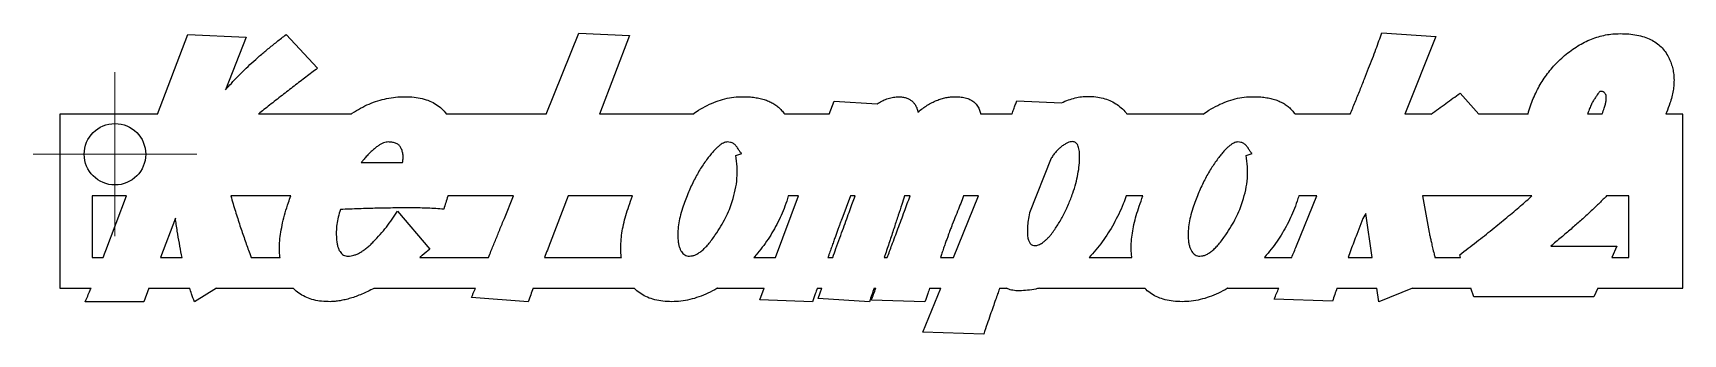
# Model space of a CAD drawing. Header units: millimetres. Extents: x 65.1 to 145.6, y 215.1 to 229.8.
import ezdxf

# ---------------------------------------------------------------- set-up
doc = ezdxf.new("R2010")
doc.units = ezdxf.units.MM

# ---------------------------------------------------------------- blocks, each defined once
blk = doc.blocks.new('SW_CENTERMARKSYMBOL_0')
at = {"color": 0, "linetype": 'Continuous', "lineweight": 18}
for p, q in [((0, 2.5), (0, 4)), ((0, 0), (0, 2.5)), ((-2.5, 0), (-4, 0)), ((0, 0), (-2.5, 0)), ((0, 0), (0, -2.5)), ((0, 0), (2.5, 0)), ((2.5, 0), (4, 0)), ((0, -2.5), (0, -4))]:
    blk.add_line(p, q, dxfattribs=at)

msp = doc.modelspace()

# ---------------------------------------------------------------- linework, layer by layer
at = {"color": 7, "linetype": 'Continuous', "lineweight": 25}
for p, q in [((71.162, 225.887), (72.633, 229.766)), ((72.633, 229.766), (75.475, 229.639)), ((75.475, 229.639), (74.473, 227.063)), ((77.428, 229.766), (78.964, 228.12)), ((90.129, 225.887), (91.715, 229.828)), ((91.715, 229.828), (94.187, 229.721)), ((94.187, 229.721), (92.721, 225.887)), ((130.897, 229.844), (133.538, 229.667)), ((133.538, 229.667), (132.015, 225.887)), ((103.936, 225.887), (104.171, 226.516)), ((104.171, 226.516), (106.268, 226.391)), ((113.084, 226.53), (115.273, 226.438)), ((134.718, 226.905), (135.64, 225.887)), ((66.389, 225.887), (66.389, 217.387)), ((71.162, 225.887), (66.389, 225.887)), ((80.602, 225.887), (76.075, 225.887)), ((90.129, 225.887), (85.251, 225.887)), ((97.277, 225.887), (92.721, 225.887)), ((103.936, 225.887), (101.76, 225.887)), ((112.847, 225.887), (111.327, 225.887)), ((122.184, 225.887), (118.47, 225.887)), ((129.358, 225.887), (126.667, 225.887)), ((133.307, 225.887), (132.015, 225.887)), ((138.036, 225.887), (135.64, 225.887)), ((141.643, 225.887), (140.942, 225.887)), ((145.597, 225.887), (144.756, 225.887)), ((145.597, 217.387), (145.597, 225.887)), ((99.369, 223.867), (99.666, 223.957)), ((124.276, 223.867), (124.573, 223.957)), ((81.094, 223.516), (83.11, 223.516)), ((114.766, 223.73), (113.702, 221.063)), ((67.962, 221.887), (67.962, 218.887)), ((69.646, 221.887), (67.962, 221.887)), ((68.638, 219.228), (69.646, 221.887)), ((77.66, 221.887), (74.729, 221.887)), ((88.52, 221.887), (85.318, 221.887)), ((88.08, 220.794), (88.52, 221.887)), ((91.192, 221.887), (90.321, 219.607)), ((94.334, 221.887), (91.192, 221.887)), ((101.317, 218.887), (102.439, 221.887)), ((102.439, 221.887), (101.938, 221.887)), ((104.974, 221.887), (104.543, 220.763)), ((105.196, 221.887), (104.974, 221.887)), ((107.881, 221.887), (107.614, 221.887)), ((109.997, 218.887), (111.226, 221.887)), ((111.226, 221.887), (110.491, 221.887)), ((119.241, 221.887), (118.428, 221.887)), ((126.736, 219.449), (127.729, 221.887)), ((127.729, 221.887), (126.845, 221.887)), ((132.877, 221.887), (133.206, 220.107)), ((138.224, 221.887), (132.877, 221.887)), ((142.959, 221.887), (141.868, 221.887)), ((142.959, 218.887), (142.959, 221.887)), ((72.025, 220.808), (71.297, 218.887)), ((82.865, 221.141), (84.445, 219.294)), ((129.977, 220.792), (129.677, 220.013)), ((130.123, 221.025), (129.977, 220.792)), ((130.434, 218.887), (130.123, 221.025)), ((134.746, 218.887), (134.701, 219.02)), ((139.143, 219.438), (142.376, 219.438)), ((142.376, 219.438), (142.126, 218.887)), ((67.962, 218.887), (68.508, 218.887)), ((71.297, 218.887), (72.352, 218.887)), ((75.725, 218.887), (77.133, 218.887)), ((83.949, 218.887), (87.302, 218.887)), ((90.04, 218.887), (93.79, 218.887)), ((100.262, 218.887), (101.317, 218.887)), ((103.873, 218.887), (104.108, 218.887)), ((106.621, 218.887), (106.768, 218.887)), ((109.358, 218.887), (109.997, 218.887)), ((116.614, 218.887), (118.697, 218.887)), ((125.169, 218.887), (126.503, 218.887)), ((129.251, 218.887), (130.434, 218.887)), ((133.49, 218.887), (134.746, 218.887)), ((142.126, 218.887), (142.959, 218.887)), ((66.389, 217.387), (67.91, 217.387)), ((70.48, 216.728), (67.63, 216.728)), ((70.729, 217.387), (70.48, 216.728)), ((70.729, 217.387), (72.73, 217.387)), ((74.036, 217.387), (72.956, 216.728)), ((74.036, 217.387), (77.774, 217.387)), ((81.73, 217.387), (86.672, 217.387)), ((89.25, 216.728), (86.476, 216.93)), ((89.482, 217.387), (94.421, 217.387)), ((98.476, 217.387), (100.756, 217.387)), ((100.541, 216.812), (100.756, 217.387)), ((103.121, 216.728), (100.541, 216.812)), ((103.35, 217.387), (103.573, 217.387)), ((105.9, 216.728), (103.392, 216.878)), ((108.605, 216.728), (105.989, 216.796)), ((106.121, 217.387), (106.209, 217.387)), ((108.499, 215.232), (109.382, 217.387)), ((108.834, 217.387), (109.382, 217.387)), ((112.251, 217.387), (112.59, 217.387)), ((114.191, 217.387), (119.329, 217.387)), ((123.383, 217.387), (125.875, 217.387)), ((128.491, 216.761), (125.651, 216.857)), ((128.71, 217.387), (130.652, 217.387)), ((130.748, 216.728), (130.652, 217.387)), ((132.397, 217.387), (130.748, 216.728)), ((132.397, 217.387), (135.246, 217.387)), ((135.388, 216.963), (135.246, 217.387)), ((141.251, 216.963), (135.388, 216.963)), ((141.444, 217.387), (141.251, 216.963)), ((141.444, 217.387), (145.597, 217.387)), ((111.471, 215.15), (108.499, 215.232))]:
    msp.add_line(p, q, dxfattribs=at)
at = {"color": 7, "linetype": 'Continuous', "lineweight": 25, "flags": 128}
msp.add_lwpolyline([(103.392, 216.878), (103.493, 217.163), (103.573, 217.387)], dxfattribs=at)
at = {"color": 7, "linetype": 'Continuous', "lineweight": 25}
msp.add_circle((69.079, 223.924), 1.5, dxfattribs=at)
for points, knots in [([(74.473, 227.063), (74.567, 227.172), (74.76, 227.393), (75.071, 227.72), (75.402, 228.054), (75.762, 228.387), (76.142, 228.728), (76.548, 229.072), (76.979, 229.42), (77.277, 229.65), (77.428, 229.766)], [0, 0, 0, 0, 0.107444, 0.219719, 0.336933, 0.459205, 0.586175, 0.718793, 0.857141, 1, 1, 1, 1]), ([(129.358, 225.887), (129.439, 226.082), (129.6, 226.472), (129.831, 227.046), (130.05, 227.596), (130.253, 228.111), (130.441, 228.591), (130.607, 229.039), (130.759, 229.452), (130.852, 229.717), (130.897, 229.844)], [0.0079961, 0.0079961, 0.0079961, 0.0079961, 0.1561586, 0.3035091, 0.441752, 0.5708893, 0.6914371, 0.8032067, 0.9058859, 1, 1, 1, 1]), ([(139.82, 228.74), (139.924, 228.826), (140.13, 228.995), (140.457, 229.211), (140.788, 229.397), (141.125, 229.549), (141.468, 229.667), (141.816, 229.753), (142.171, 229.804), (142.41, 229.81), (142.53, 229.813)], [0, 0, 0, 0, 0.136447, 0.267819, 0.394761, 0.518134, 0.639624, 0.759502, 0.879475, 1, 1, 1, 1]), ([(142.53, 229.813), (142.673, 229.81), (142.947, 229.803), (143.34, 229.752), (143.695, 229.663), (144.012, 229.536), (144.292, 229.374), (144.532, 229.173), (144.738, 228.938), (144.838, 228.756), (144.888, 228.665)], [0, 0, 0, 0, 0.154921, 0.296477, 0.427241, 0.550099, 0.664444, 0.776156, 0.887119, 1, 1, 1, 1]), ([(138.157, 226.287), (138.201, 226.408), (138.288, 226.648), (138.447, 226.995), (138.626, 227.326), (138.826, 227.64), (139.042, 227.941), (139.281, 228.224), (139.539, 228.493), (139.726, 228.657), (139.82, 228.74)], [0, 0, 0, 0, 0.128662, 0.255692, 0.380952, 0.504646, 0.627959, 0.751291, 0.874747, 1, 1, 1, 1]), ([(78.964, 228.12), (78.776, 227.979), (78.394, 227.692), (77.816, 227.25), (77.224, 226.793), (76.641, 226.338), (76.258, 226.033), (76.075, 225.887)], [0, 0, 0, 0, 0.1132151, 0.2298396, 0.3498782, 0.4733349, 0.5856996, 0.5856996, 0.5856996, 0.5856996]), ([(144.888, 228.665), (144.928, 228.583), (145.006, 228.42), (145.083, 228.158), (145.14, 227.89), (145.162, 227.612), (145.155, 227.324), (145.118, 227.027), (145.055, 226.72), (144.992, 226.516), (144.959, 226.412)], [0, 0, 0, 0, 0.1171209, 0.2343391, 0.3517429, 0.4712944, 0.5955397, 0.7237148, 0.8588917, 1, 1, 1, 1]), ([(80.602, 225.887), (80.621, 225.9), (80.772, 226.002), (81.06, 226.178), (81.477, 226.383), (81.903, 226.538), (82.335, 226.654), (82.776, 226.72), (83.072, 226.73), (83.221, 226.735)], [0.2526052, 0.2526052, 0.2526052, 0.2526052, 0.2713251, 0.3989364, 0.5224596, 0.6433537, 0.7620438, 0.8806534, 1, 1, 1, 1]), ([(83.221, 226.735), (83.372, 226.731), (83.66, 226.723), (84.069, 226.652), (84.435, 226.536), (84.757, 226.369), (85.033, 226.154), (85.184, 225.98), (85.251, 225.887)], [0, 0, 0, 0, 0.1491363, 0.2852782, 0.410789, 0.5286732, 0.6425408, 0.7559941, 0.7559941, 0.7559941, 0.7559941]), ([(97.277, 225.887), (97.368, 225.952), (97.598, 226.104), (97.974, 226.314), (98.403, 226.504), (98.838, 226.636), (99.276, 226.721), (99.569, 226.73), (99.715, 226.735)], [0.3311075, 0.3311075, 0.3311075, 0.3311075, 0.4168097, 0.5414838, 0.6602731, 0.7753857, 0.8885264, 1, 1, 1, 1]), ([(99.715, 226.735), (99.818, 226.734), (100.016, 226.731), (100.302, 226.699), (100.567, 226.654), (100.812, 226.585), (101.035, 226.496), (101.236, 226.387), (101.419, 226.26), (101.523, 226.158), (101.574, 226.108)], [0, 0, 0, 0, 0.152103, 0.294423, 0.427475, 0.552614, 0.671186, 0.784214, 0.893245, 1, 1, 1, 1]), ([(106.268, 226.391), (106.345, 226.436), (106.497, 226.525), (106.743, 226.628), (107.001, 226.699), (107.179, 226.723), (107.268, 226.735)], [0, 0, 0, 0, 0.250366, 0.497115, 0.747041, 1, 1, 1, 1]), ([(107.268, 226.735), (107.335, 226.733), (107.462, 226.73), (107.643, 226.694), (107.802, 226.635), (107.941, 226.553), (108.058, 226.446), (108.15, 226.313), (108.224, 226.159), (108.251, 226.045), (108.265, 225.985)], [0, 0, 0, 0, 0.146292, 0.277702, 0.400569, 0.5146, 0.628903, 0.744745, 0.866186, 1, 1, 1, 1]), ([(108.265, 225.985), (108.341, 226.045), (108.487, 226.162), (108.716, 226.314), (108.944, 226.444), (109.171, 226.552), (109.399, 226.631), (109.626, 226.692), (109.854, 226.728), (110.006, 226.733), (110.082, 226.735)], [0, 0, 0, 0, 0.144274, 0.280035, 0.411242, 0.535996, 0.65583, 0.772557, 0.886887, 1, 1, 1, 1]), ([(110.082, 226.735), (110.181, 226.732), (110.368, 226.726), (110.63, 226.673), (110.853, 226.58), (111.039, 226.449), (111.183, 226.277), (111.277, 226.086), (111.314, 225.95), (111.327, 225.887)], [0, 0, 0, 0, 0.1498398, 0.2820512, 0.4006437, 0.5129467, 0.621597, 0.7357104, 0.8324622, 0.8324622, 0.8324622, 0.8324622]), ([(112.847, 225.887), (112.878, 225.966), (112.936, 226.116), (113.013, 226.331), (113.061, 226.466), (113.084, 226.53)], [0.7126491, 0.7126491, 0.7126491, 0.7126491, 0.819167, 0.9149066, 1, 1, 1, 1]), ([(115.273, 226.438), (115.383, 226.486), (115.597, 226.58), (115.925, 226.675), (116.245, 226.739), (116.457, 226.746), (116.561, 226.749)], [0, 0, 0, 0, 0.269387, 0.523754, 0.766341, 1, 1, 1, 1]), ([(116.561, 226.749), (116.689, 226.746), (116.938, 226.74), (117.295, 226.669), (117.623, 226.559), (117.922, 226.401), (118.191, 226.198), (118.366, 226.017), (118.454, 225.908), (118.47, 225.887)], [0, 0, 0, 0, 0.1362536, 0.263768, 0.3846555, 0.5026355, 0.6206538, 0.7404734, 0.7689771, 0.7689771, 0.7689771, 0.7689771]), ([(122.184, 225.887), (122.276, 225.952), (122.505, 226.104), (122.881, 226.314), (123.311, 226.504), (123.746, 226.636), (124.183, 226.721), (124.477, 226.73), (124.623, 226.735)], [0.3311075, 0.3311075, 0.3311075, 0.3311075, 0.4168097, 0.5414838, 0.6602731, 0.7753857, 0.8885264, 1, 1, 1, 1]), ([(124.623, 226.735), (124.725, 226.734), (124.923, 226.731), (125.209, 226.699), (125.475, 226.654), (125.719, 226.585), (125.942, 226.496), (126.144, 226.387), (126.326, 226.26), (126.43, 226.158), (126.481, 226.108)], [0, 0, 0, 0, 0.152103, 0.294423, 0.427475, 0.552614, 0.671186, 0.784214, 0.893245, 1, 1, 1, 1]), ([(133.307, 225.887), (133.546, 226.061), (134.015, 226.402), (134.486, 226.74), (134.718, 226.905)], [0.5458731, 0.5458731, 0.5458731, 0.5458731, 0.777171, 1, 1, 1, 1]), ([(141.324, 226.688), (141.291, 226.64), (141.221, 226.537), (141.128, 226.36), (141.035, 226.155), (140.982, 226.005), (140.954, 225.926)], [0, 0, 0, 0, 0.2062347, 0.4396286, 0.7041601, 1, 1, 1, 1]), ([(141.553, 226.995), (141.545, 226.989), (141.517, 226.968), (141.473, 226.907), (141.405, 226.811), (141.354, 226.733), (141.324, 226.688)], [0, 0, 0, 0, 0.078676, 0.270607, 0.579133, 1, 1, 1, 1]), ([(141.756, 226.174), (141.776, 226.238), (141.813, 226.356), (141.848, 226.523), (141.858, 226.665), (141.85, 226.784), (141.812, 226.88), (141.746, 226.948), (141.658, 226.992), (141.59, 226.994), (141.553, 226.995)], [0, 0, 0, 0, 0.198647, 0.36462, 0.504429, 0.618945, 0.714806, 0.801955, 0.892421, 1, 1, 1, 1]), ([(144.959, 226.412), (144.904, 226.263), (144.839, 226.087), (144.768, 225.914), (144.756, 225.887)], [0, 0, 0, 0, 0.1026308, 0.1210875, 0.1210875, 0.1210875, 0.1210875]), ([(101.574, 226.108), (101.625, 226.051), (101.689, 225.98), (101.748, 225.904), (101.76, 225.887)], [0, 0, 0, 0, 0.1075082, 0.1364982, 0.1364982, 0.1364982, 0.1364982]), ([(126.481, 226.108), (126.532, 226.051), (126.596, 225.98), (126.655, 225.904), (126.667, 225.887)], [0, 0, 0, 0, 0.1075082, 0.1364982, 0.1364982, 0.1364982, 0.1364982]), ([(141.643, 225.887), (141.645, 225.892), (141.686, 225.987), (141.722, 226.083), (141.756, 226.174)], [0.90777161, 0.90777161, 0.90777161, 0.90777161, 0.91284958, 1, 1, 1, 1]), ([(82.424, 224.525), (82.385, 224.523), (82.304, 224.518), (82.18, 224.479), (82.049, 224.419), (81.913, 224.332), (81.768, 224.226), (81.619, 224.092), (81.459, 223.939), (81.356, 223.824), (81.301, 223.763)], [0, 0, 0, 0, 0.083543, 0.175339, 0.277812, 0.393598, 0.52217, 0.666413, 0.824746, 1, 1, 1, 1]), ([(83.035, 224.235), (83.006, 224.28), (82.949, 224.372), (82.803, 224.462), (82.625, 224.516), (82.494, 224.522), (82.424, 224.525)], [0, 0, 0, 0, 0.222813, 0.449951, 0.70372, 1, 1, 1, 1]), ([(83.11, 223.516), (83.122, 223.578), (83.145, 223.701), (83.142, 223.886), (83.107, 224.066), (83.059, 224.178), (83.035, 224.235)], [0, 0, 0, 0, 0.258804, 0.505168, 0.749864, 1, 1, 1, 1]), ([(98.965, 224.525), (98.934, 224.523), (98.867, 224.518), (98.766, 224.473), (98.656, 224.408), (98.537, 224.32), (98.414, 224.202), (98.279, 224.063), (98.138, 223.897), (98.043, 223.776), (97.993, 223.712)], [0, 0, 0, 0, 0.071393, 0.15535, 0.252198, 0.365139, 0.496199, 0.645155, 0.812557, 1, 1, 1, 1]), ([(99.491, 224.195), (99.457, 224.245), (99.393, 224.34), (99.265, 224.447), (99.12, 224.513), (99.017, 224.521), (98.965, 224.525)], [0, 0, 0, 0, 0.277437, 0.527579, 0.76171, 1, 1, 1, 1]), ([(99.201, 221.624), (99.256, 221.811), (99.365, 222.18), (99.443, 222.747), (99.452, 223.312), (99.397, 223.682), (99.369, 223.867)], [0, 0, 0, 0, 0.2567642, 0.5072869, 0.7532456, 1, 1, 1, 1]), ([(99.666, 223.957), (99.632, 223.989), (99.561, 224.059), (99.515, 224.148), (99.491, 224.195)], [0, 0, 0, 0, 0.466248, 1, 1, 1, 1]), ([(115.271, 224.304), (115.224, 224.265), (115.13, 224.188), (115.003, 224.049), (114.876, 223.9), (114.803, 223.788), (114.766, 223.73)], [0, 0, 0, 0, 0.235416, 0.476799, 0.732258, 1, 1, 1, 1]), ([(115.797, 224.542), (115.761, 224.539), (115.682, 224.532), (115.558, 224.481), (115.417, 224.406), (115.322, 224.339), (115.271, 224.304)], [0, 0, 0, 0, 0.182996, 0.406157, 0.680259, 1, 1, 1, 1]), ([(116.15, 223.813), (116.149, 223.87), (116.148, 223.976), (116.136, 224.125), (116.107, 224.251), (116.071, 224.357), (116.022, 224.44), (115.958, 224.5), (115.881, 224.535), (115.825, 224.54), (115.797, 224.542)], [0, 0, 0, 0, 0.188466, 0.354056, 0.496244, 0.618749, 0.723314, 0.815897, 0.904899, 1, 1, 1, 1]), ([(123.873, 224.525), (123.842, 224.523), (123.774, 224.518), (123.673, 224.473), (123.564, 224.408), (123.445, 224.32), (123.322, 224.202), (123.186, 224.063), (123.045, 223.897), (122.951, 223.776), (122.901, 223.712)], [0, 0, 0, 0, 0.071393, 0.15535, 0.252198, 0.365139, 0.496199, 0.645155, 0.812557, 1, 1, 1, 1]), ([(124.399, 224.195), (124.365, 224.245), (124.3, 224.34), (124.172, 224.447), (124.027, 224.513), (123.924, 224.521), (123.873, 224.525)], [0, 0, 0, 0, 0.277437, 0.527579, 0.76171, 1, 1, 1, 1]), ([(124.109, 221.624), (124.164, 221.811), (124.273, 222.18), (124.351, 222.747), (124.36, 223.312), (124.304, 223.682), (124.276, 223.867)], [0, 0, 0, 0, 0.2567642, 0.5072869, 0.7532456, 1, 1, 1, 1]), ([(124.573, 223.957), (124.54, 223.989), (124.468, 224.059), (124.423, 224.148), (124.399, 224.195)], [0, 0, 0, 0, 0.466248, 1, 1, 1, 1]), ([(81.301, 223.763), (81.261, 223.714), (81.194, 223.631), (81.123, 223.549), (81.094, 223.516)], [0, 0, 0, 0, 0.585956, 1, 1, 1, 1]), ([(97.993, 223.712), (97.879, 223.552), (97.642, 223.221), (97.336, 222.668), (97.051, 222.057), (96.892, 221.621), (96.809, 221.395)], [0, 0, 0, 0, 0.225973, 0.466605, 0.724413, 1, 1, 1, 1]), ([(115.82, 222.02), (115.872, 222.178), (115.971, 222.485), (116.074, 222.945), (116.14, 223.385), (116.147, 223.673), (116.15, 223.813)], [0, 0, 0, 0, 0.272219, 0.528497, 0.770451, 1, 1, 1, 1]), ([(122.901, 223.712), (122.786, 223.552), (122.549, 223.221), (122.243, 222.668), (121.959, 222.057), (121.799, 221.621), (121.717, 221.395)], [0, 0, 0, 0, 0.225973, 0.4666046, 0.7244133, 1, 1, 1, 1]), ([(74.729, 221.887), (74.739, 221.855), (74.822, 221.575), (74.98, 221.062), (75.201, 220.363), (75.428, 219.708), (75.6, 219.22), (75.701, 218.952), (75.725, 218.887)], [0.4087713, 0.4087713, 0.4087713, 0.4087713, 0.425713, 0.5536746, 0.6755517, 0.7903778, 0.8983047, 0.9327104, 0.9327104, 0.9327104, 0.9327104]), ([(77.133, 218.887), (77.133, 218.894), (77.118, 219.027), (77.101, 219.297), (77.116, 219.706), (77.171, 220.138), (77.258, 220.594), (77.381, 221.076), (77.488, 221.4), (77.544, 221.568)], [0.2019027, 0.2019027, 0.2019027, 0.2019027, 0.207706, 0.3194962, 0.438722, 0.5649874, 0.7010138, 0.8453448, 1, 1, 1, 1]), ([(85.318, 221.887), (85.317, 221.884), (85.256, 221.669), (85.189, 221.455), (85.122, 221.244)], [0.8344796, 0.8344796, 0.8344796, 0.8344796, 0.8366095, 1, 1, 1, 1]), ([(98.376, 219.987), (98.468, 220.127), (98.648, 220.398), (98.875, 220.813), (99.064, 221.218), (99.156, 221.491), (99.201, 221.624)], [0, 0, 0, 0, 0.272746, 0.530367, 0.771309, 1, 1, 1, 1]), ([(101.859, 221.629), (101.803, 221.474), (101.692, 221.166), (101.488, 220.72), (101.266, 220.288), (101.016, 219.873), (100.744, 219.475), (100.487, 219.149), (100.323, 218.956), (100.262, 218.887)], [0, 0, 0, 0, 0.126877, 0.2523793, 0.3772487, 0.5008428, 0.6249802, 0.7487922, 0.8199239, 0.8199239, 0.8199239, 0.8199239]), ([(104.108, 218.887), (104.16, 219.032), (104.272, 219.35), (104.445, 219.829), (104.619, 220.313), (104.781, 220.76), (104.934, 221.171), (105.068, 221.543), (105.155, 221.778), (105.196, 221.887)], [0.3186585, 0.3186585, 0.3186585, 0.3186585, 0.3876402, 0.4700337, 0.5468555, 0.618106, 0.6834545, 0.743111, 0.7955593, 0.7955593, 0.7955593, 0.7955593]), ([(107.614, 221.887), (107.569, 221.748), (107.466, 221.434), (107.298, 220.928), (107.106, 220.352), (106.899, 219.725), (106.736, 219.231), (106.641, 218.946), (106.621, 218.887)], [0.2810095, 0.2810095, 0.2810095, 0.2810095, 0.3389613, 0.4122457, 0.4924343, 0.5798233, 0.6741166, 0.698896, 0.698896, 0.698896, 0.698896]), ([(106.768, 218.887), (106.843, 219.088), (107.016, 219.555), (107.296, 220.305), (107.59, 221.105), (107.788, 221.638), (107.881, 221.887)], [0.3377574, 0.3377574, 0.3377574, 0.3377574, 0.4350051, 0.5641153, 0.7011235, 0.8220582, 0.8220582, 0.8220582, 0.8220582]), ([(110.491, 221.887), (110.468, 221.827), (110.397, 221.645), (110.273, 221.328), (110.109, 220.924), (109.995, 220.641), (109.935, 220.492)], [0.4213795, 0.4213795, 0.4213795, 0.4213795, 0.4959802, 0.6473393, 0.8148956, 1, 1, 1, 1]), ([(114.778, 220.027), (114.884, 220.177), (115.098, 220.479), (115.375, 220.966), (115.619, 221.48), (115.753, 221.839), (115.82, 222.02)], [0, 0, 0, 0, 0.24429, 0.491414, 0.743315, 1, 1, 1, 1]), ([(118.428, 221.887), (118.381, 221.757), (118.269, 221.457), (118.065, 221.004), (117.822, 220.53), (117.555, 220.081), (117.265, 219.656), (116.953, 219.257), (116.73, 219.007), (116.614, 218.887)], [0.0338898, 0.0338898, 0.0338898, 0.0338898, 0.1332581, 0.2636482, 0.3906362, 0.5154221, 0.6384854, 0.7595332, 0.8789722, 0.8789722, 0.8789722, 0.8789722]), ([(123.283, 219.987), (123.376, 220.127), (123.555, 220.398), (123.783, 220.813), (123.972, 221.218), (124.064, 221.491), (124.109, 221.624)], [0, 0, 0, 0, 0.272746, 0.530367, 0.771309, 1, 1, 1, 1]), ([(126.767, 221.629), (126.711, 221.474), (126.599, 221.166), (126.396, 220.72), (126.173, 220.288), (125.924, 219.873), (125.651, 219.475), (125.395, 219.149), (125.23, 218.956), (125.169, 218.887)], [0, 0, 0, 0, 0.126877, 0.2523793, 0.3772487, 0.5008428, 0.6249802, 0.7487922, 0.8199239, 0.8199239, 0.8199239, 0.8199239]), ([(134.701, 219.02), (134.975, 219.229), (135.507, 219.635), (136.277, 220.24), (136.993, 220.829), (137.641, 221.37), (138.043, 221.725), (138.224, 221.887)], [0, 0, 0, 0, 0.1516049, 0.2955454, 0.4318017, 0.5605073, 0.6678819, 0.6678819, 0.6678819, 0.6678819]), ([(141.868, 221.887), (141.845, 221.864), (141.698, 221.717), (141.418, 221.442), (141.017, 221.062), (140.587, 220.671), (140.13, 220.268), (139.646, 219.855), (139.313, 219.579), (139.143, 219.438)], [0.1926147, 0.1926147, 0.1926147, 0.1926147, 0.2142467, 0.3299636, 0.4515976, 0.5795665, 0.713911, 0.853934, 1, 1, 1, 1]), ([(72.352, 218.887), (72.343, 218.929), (72.297, 219.158), (72.217, 219.587), (72.114, 220.185), (72.055, 220.596), (72.025, 220.808)], [0.5352852, 0.5352852, 0.5352852, 0.5352852, 0.5659234, 0.7027065, 0.8470423, 1, 1, 1, 1]), ([(80.082, 221.228), (80.044, 221.105), (79.971, 220.866), (79.903, 220.507), (79.872, 220.161), (79.881, 219.937), (79.886, 219.827)], [0, 0, 0, 0, 0.270583, 0.526952, 0.768002, 1, 1, 1, 1]), ([(83.606, 221.308), (83.32, 221.307), (82.745, 221.305), (81.872, 221.291), (80.983, 221.265), (80.384, 221.24), (80.082, 221.228)], [0, 0, 0, 0, 0.2428931, 0.4898299, 0.7428632, 1, 1, 1, 1]), ([(81.702, 219.662), (81.811, 219.776), (82.027, 220.004), (82.325, 220.37), (82.608, 220.746), (82.779, 221.009), (82.865, 221.141)], [0, 0, 0, 0, 0.2506511, 0.5004885, 0.7500624, 1, 1, 1, 1]), ([(85.122, 221.244), (84.863, 221.263), (84.358, 221.298), (83.852, 221.305), (83.606, 221.308)], [0, 0, 0, 0, 0.513615, 1, 1, 1, 1]), ([(87.302, 218.887), (87.344, 218.99), (87.457, 219.264), (87.645, 219.714), (87.858, 220.249), (88.005, 220.61), (88.08, 220.794)], [0.5077282, 0.5077282, 0.5077282, 0.5077282, 0.5872613, 0.7202387, 0.8576058, 1, 1, 1, 1]), ([(93.79, 218.887), (93.788, 218.898), (93.773, 219.031), (93.756, 219.293), (93.769, 219.679), (93.814, 220.082), (93.894, 220.504), (94.004, 220.946), (94.103, 221.243), (94.154, 221.395)], [0.2045455, 0.2045455, 0.2045455, 0.2045455, 0.2151646, 0.3292072, 0.4489434, 0.5752698, 0.7081902, 0.849762, 1, 1, 1, 1]), ([(96.809, 221.395), (96.764, 221.254), (96.676, 220.983), (96.589, 220.58), (96.539, 220.203), (96.543, 219.96), (96.545, 219.843)], [0, 0, 0, 0, 0.2817983, 0.5395107, 0.779528, 1, 1, 1, 1]), ([(104.543, 220.763), (104.528, 220.722), (104.494, 220.632), (104.443, 220.49), (104.386, 220.33), (104.322, 220.154), (104.254, 219.96), (104.178, 219.751), (104.099, 219.524), (104.01, 219.281), (103.935, 219.066), (103.889, 218.933), (103.873, 218.887)], [0, 0, 0, 0, 0.0312252, 0.0669691, 0.1061983, 0.1501367, 0.1980796, 0.2502122, 0.3063495, 0.3666765, 0.4315279, 0.4656212, 0.4656212, 0.4656212, 0.4656212]), ([(113.702, 221.063), (113.681, 220.939), (113.642, 220.707), (113.608, 220.383), (113.598, 220.107), (113.617, 219.881), (113.66, 219.701), (113.735, 219.567), (113.846, 219.483), (113.932, 219.473), (113.976, 219.468)], [0, 0, 0, 0, 0.211365, 0.394642, 0.547965, 0.674052, 0.775338, 0.857142, 0.927184, 1, 1, 1, 1]), ([(118.697, 218.887), (118.696, 218.898), (118.68, 219.031), (118.663, 219.293), (118.677, 219.679), (118.722, 220.082), (118.802, 220.504), (118.912, 220.946), (119.01, 221.243), (119.061, 221.395)], [0.2045455, 0.2045455, 0.2045455, 0.2045455, 0.2151646, 0.3292072, 0.4489434, 0.5752698, 0.7081902, 0.849762, 1, 1, 1, 1]), ([(121.717, 221.395), (121.671, 221.254), (121.584, 220.983), (121.496, 220.58), (121.447, 220.203), (121.451, 219.96), (121.453, 219.843)], [0, 0, 0, 0, 0.2817983, 0.5395107, 0.779528, 1, 1, 1, 1]), ([(79.886, 219.827), (79.893, 219.758), (79.906, 219.63), (79.94, 219.451), (79.99, 219.298), (80.057, 219.173), (80.135, 219.073), (80.23, 219.001), (80.342, 218.96), (80.421, 218.955), (80.462, 218.952)], [0, 0, 0, 0, 0.177843, 0.333169, 0.470605, 0.590543, 0.697425, 0.796123, 0.895715, 1, 1, 1, 1]), ([(96.545, 219.843), (96.551, 219.773), (96.562, 219.642), (96.596, 219.46), (96.648, 219.306), (96.711, 219.178), (96.788, 219.075), (96.885, 219.004), (96.994, 218.959), (97.073, 218.954), (97.114, 218.952)], [0, 0, 0, 0, 0.18004, 0.335953, 0.474066, 0.593781, 0.701284, 0.7991, 0.896647, 1, 1, 1, 1]), ([(97.114, 218.952), (97.162, 218.955), (97.262, 218.963), (97.412, 219.013), (97.562, 219.099), (97.719, 219.213), (97.88, 219.359), (98.043, 219.539), (98.212, 219.75), (98.319, 219.906), (98.376, 219.987)], [0, 0, 0, 0, 0.08577, 0.176772, 0.278669, 0.392668, 0.520276, 0.66461, 0.823648, 1, 1, 1, 1]), ([(109.935, 220.492), (109.927, 220.47), (109.906, 220.419), (109.874, 220.331), (109.831, 220.221), (109.785, 220.087), (109.727, 219.933), (109.665, 219.753), (109.589, 219.553), (109.513, 219.328), (109.433, 219.104), (109.381, 218.954), (109.358, 218.887)], [0, 0, 0, 0, 0.0177714, 0.0411411, 0.0708725, 0.1060004, 0.1474871, 0.1951324, 0.2485806, 0.3079904, 0.3737565, 0.4272044, 0.4272044, 0.4272044, 0.4272044]), ([(113.976, 219.468), (114.004, 219.47), (114.063, 219.475), (114.153, 219.504), (114.247, 219.546), (114.346, 219.608), (114.447, 219.69), (114.554, 219.785), (114.667, 219.897), (114.74, 219.983), (114.778, 220.027)], [0, 0, 0, 0, 0.085147, 0.175886, 0.278997, 0.395114, 0.523976, 0.665508, 0.82508, 1, 1, 1, 1]), ([(121.453, 219.843), (121.458, 219.773), (121.469, 219.642), (121.504, 219.46), (121.555, 219.306), (121.619, 219.178), (121.696, 219.075), (121.792, 219.004), (121.902, 218.959), (121.981, 218.954), (122.021, 218.952)], [0, 0, 0, 0, 0.18004, 0.335953, 0.474066, 0.593781, 0.701284, 0.7991, 0.896647, 1, 1, 1, 1]), ([(122.021, 218.952), (122.069, 218.955), (122.169, 218.963), (122.319, 219.013), (122.47, 219.099), (122.626, 219.213), (122.788, 219.359), (122.951, 219.539), (123.119, 219.75), (123.227, 219.906), (123.283, 219.987)], [0, 0, 0, 0, 0.0857699, 0.1767721, 0.278669, 0.3926681, 0.5202759, 0.6646099, 0.8236477, 1, 1, 1, 1]), ([(129.677, 220.013), (129.58, 219.76), (129.436, 219.386), (129.296, 219.009), (129.251, 218.887)], [0, 0, 0, 0, 0.2348128, 0.3477173, 0.3477173, 0.3477173, 0.3477173]), ([(133.206, 220.107), (133.215, 220.067), (133.237, 219.971), (133.276, 219.805), (133.322, 219.595), (133.381, 219.343), (133.44, 219.102), (133.477, 218.946), (133.49, 218.887)], [0, 0, 0, 0, 0.0559256, 0.1311739, 0.2267674, 0.3419179, 0.4766315, 0.5567454, 0.5567454, 0.5567454, 0.5567454]), ([(80.462, 218.952), (80.508, 218.954), (80.603, 218.959), (80.747, 218.995), (80.896, 219.049), (81.05, 219.128), (81.205, 219.232), (81.369, 219.352), (81.537, 219.497), (81.646, 219.605), (81.702, 219.662)], [0, 0, 0, 0, 0.095379, 0.194625, 0.302658, 0.420083, 0.54697, 0.685183, 0.835965, 1, 1, 1, 1]), ([(84.445, 219.294), (84.321, 219.19), (84.156, 219.054), (83.99, 218.92), (83.949, 218.887)], [0, 0, 0, 0, 0.0869419, 0.114796, 0.114796, 0.114796, 0.114796]), ([(67.63, 216.728), (67.71, 216.912), (67.804, 217.132), (67.896, 217.352), (67.91, 217.387)], [0, 0, 0, 0, 0.2234644, 0.2658045, 0.2658045, 0.2658045, 0.2658045]), ([(72.956, 216.728), (72.909, 216.856), (72.828, 217.074), (72.757, 217.296), (72.73, 217.387)], [0, 0, 0, 0, 0.0980262, 0.1663511, 0.1663511, 0.1663511, 0.1663511]), ([(79.584, 216.728), (79.444, 216.731), (79.174, 216.738), (78.786, 216.803), (78.436, 216.919), (78.126, 217.084), (77.91, 217.248), (77.802, 217.357), (77.774, 217.387)], [0, 0, 0, 0, 0.1425663, 0.2748618, 0.398051, 0.5157795, 0.630978, 0.6723872, 0.6723872, 0.6723872, 0.6723872]), ([(81.73, 217.387), (81.725, 217.384), (81.621, 217.329), (81.421, 217.228), (81.132, 217.097), (80.852, 216.987), (80.581, 216.893), (80.318, 216.823), (80.065, 216.771), (79.822, 216.735), (79.662, 216.73), (79.584, 216.728)], [0.5946273, 0.5946273, 0.5946273, 0.5946273, 0.5979382, 0.6579554, 0.7144318, 0.7684271, 0.8196741, 0.8681988, 0.9142994, 0.9581669, 1, 1, 1, 1]), ([(86.476, 216.93), (86.535, 217.068), (86.6, 217.22), (86.666, 217.372), (86.672, 217.387)], [0, 0, 0, 0, 0.1073497, 0.1188083, 0.1188083, 0.1188083, 0.1188083]), ([(89.482, 217.387), (89.482, 217.386), (89.403, 217.167), (89.326, 216.946), (89.25, 216.728)], [0.7723789, 0.7723789, 0.7723789, 0.7723789, 0.7737354, 1, 1, 1, 1]), ([(96.25, 216.728), (96.105, 216.732), (95.825, 216.74), (95.425, 216.809), (95.069, 216.931), (94.751, 217.096), (94.545, 217.262), (94.443, 217.365), (94.421, 217.387)], [0, 0, 0, 0, 0.1458643, 0.2802241, 0.4042142, 0.5218473, 0.6366889, 0.6673274, 0.6673274, 0.6673274, 0.6673274]), ([(98.476, 217.387), (98.469, 217.383), (98.319, 217.294), (98.024, 217.139), (97.582, 216.955), (97.138, 216.825), (96.695, 216.743), (96.398, 216.733), (96.25, 216.728)], [0.4110571, 0.4110571, 0.4110571, 0.4110571, 0.4176467, 0.5419939, 0.6616063, 0.7768939, 0.8892059, 1, 1, 1, 1]), ([(103.35, 217.387), (103.318, 217.294), (103.242, 217.074), (103.165, 216.854), (103.121, 216.728)], [0.836819, 0.836819, 0.836819, 0.836819, 0.9060395, 1, 1, 1, 1]), ([(108.834, 217.387), (108.805, 217.303), (108.729, 217.082), (108.652, 216.863), (108.605, 216.728)], [0.8250876, 0.8250876, 0.8250876, 0.8250876, 0.8923879, 1, 1, 1, 1]), ([(112.251, 217.387), (112.247, 217.374), (112.213, 217.28), (112.147, 217.089), (112.045, 216.797), (111.925, 216.456), (111.788, 216.065), (111.635, 215.624), (111.527, 215.313), (111.471, 215.15)], [0.1170546, 0.1170546, 0.1170546, 0.1170546, 0.1325932, 0.2284785, 0.3429851, 0.4780624, 0.6325903, 0.8065694, 1, 1, 1, 1]), ([(113.214, 217.261), (113.157, 217.26), (113.05, 217.259), (112.897, 217.279), (112.762, 217.308), (112.661, 217.346), (112.607, 217.376), (112.59, 217.387)], [0, 0, 0, 0, 0.1651593, 0.3130958, 0.4471915, 0.5677341, 0.6270957, 0.6270957, 0.6270957, 0.6270957]), ([(114.191, 217.387), (114.131, 217.372), (113.941, 217.328), (113.615, 217.276), (113.348, 217.266), (113.214, 217.261)], [0.706844, 0.706844, 0.706844, 0.706844, 0.7616495, 0.8807218, 1, 1, 1, 1]), ([(121.158, 216.728), (121.012, 216.732), (120.732, 216.74), (120.333, 216.809), (119.976, 216.931), (119.659, 217.096), (119.452, 217.262), (119.35, 217.365), (119.329, 217.387)], [0, 0, 0, 0, 0.1458643, 0.2802241, 0.4042142, 0.5218473, 0.6366889, 0.6673274, 0.6673274, 0.6673274, 0.6673274]), ([(123.383, 217.387), (123.376, 217.383), (123.226, 217.294), (122.931, 217.139), (122.489, 216.955), (122.046, 216.825), (121.602, 216.743), (121.305, 216.733), (121.158, 216.728)], [0.4110571, 0.4110571, 0.4110571, 0.4110571, 0.4176467, 0.5419939, 0.6616063, 0.7768939, 0.8892059, 1, 1, 1, 1])]:
    msp.add_open_spline(points, degree=3, knots=knots, dxfattribs=at)
for points in [[(138.036, 225.887), (138.073, 226.021), (138.115, 226.154), (138.157, 226.287)], [(140.954, 225.926), (140.95, 225.913), (140.946, 225.9), (140.942, 225.887)], [(77.544, 221.568), (77.582, 221.674), (77.621, 221.781), (77.66, 221.887)], [(94.154, 221.395), (94.212, 221.56), (94.271, 221.724), (94.334, 221.887)], [(101.938, 221.887), (101.912, 221.801), (101.886, 221.715), (101.859, 221.629)], [(119.061, 221.395), (119.12, 221.56), (119.178, 221.724), (119.241, 221.887)], [(126.845, 221.887), (126.82, 221.801), (126.793, 221.715), (126.767, 221.629)], [(68.508, 218.887), (68.551, 219.001), (68.595, 219.114), (68.638, 219.228)], [(90.321, 219.607), (90.227, 219.368), (90.133, 219.128), (90.04, 218.887)], [(126.503, 218.887), (126.581, 219.075), (126.658, 219.262), (126.736, 219.449)], [(106.121, 217.387), (106.047, 217.167), (105.974, 216.947), (105.9, 216.728)], [(105.989, 216.796), (106.062, 216.993), (106.135, 217.19), (106.209, 217.387)], [(125.651, 216.857), (125.726, 217.034), (125.8, 217.211), (125.875, 217.387)], [(128.71, 217.387), (128.636, 217.178), (128.564, 216.97), (128.491, 216.761)]]:
    msp.add_open_spline(points, degree=3, dxfattribs=at)

# ---------------------------------------------------------------- block references
at = {"color": 7, "linetype": 'Continuous', "lineweight": 0}
msp.add_blockref('SW_CENTERMARKSYMBOL_0', (69.079, 223.924), dxfattribs=at)

doc.saveas('drawing.dxf')
